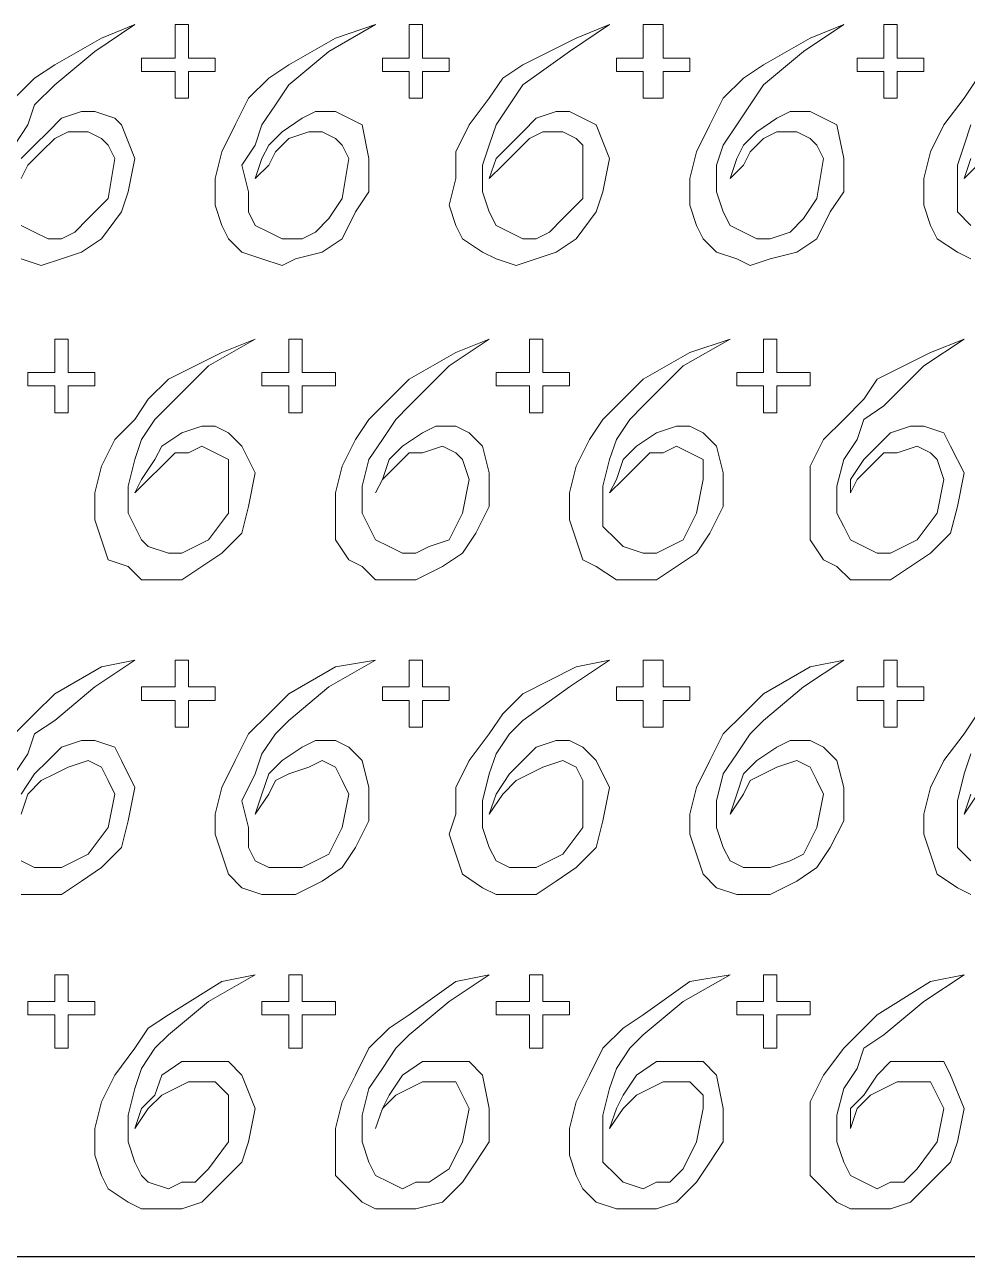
# Model space of a CAD drawing. Extents: x -66030 to 95157, y -13132 to 45879.
# Drawn here: x -4078 to -3528, y 24423 to 25142 of the extents above; entities that cross this region are included whole.
import ezdxf

# ---------------------------------------------------------------- set-up
doc = ezdxf.new("R2010")
doc.units = 0
doc.header["$LTSCALE"] = 100
doc.header["$MEASUREMENT"] = 0
doc.layers.get('0').update_dxf_attribs({"linetype": 'CONTINUOUS'})
doc.layers.add('3', color=11, linetype='CONTINUOUS')

msp = doc.modelspace()

# ---------------------------------------------------------------- linework, layer by layer
at = {"lineweight": 0}
for points in [[(-4084.28, 25071.37), (-4076.47, 25083.09), (-4072.56, 25094.8), (-4060.85, 25106.52), (-4037.41, 25126.05), (-4013.97, 25141.68), (-4033.5, 25133.86), (-4060.85, 25118.24), (-4072.56, 25110.43), (-4084.28, 25098.71)], [(-3521.82, 25110.43), (-3529.63, 25098.71), (-3541.35, 25083.09), (-3549.16, 25067.46), (-3553.07, 25051.84), (-3553.07, 25036.21), (-3549.16, 25024.5), (-3545.26, 25016.68), (-3533.54, 25008.87), (-3525.73, 25004.97)], [(-4080.37, 25004.97), (-4068.66, 25001.06), (-4056.94, 25004.97), (-4045.22, 25008.87), (-4033.5, 25016.68), (-4021.79, 25032.31), (-4017.88, 25044.03), (-4013.97, 25063.56), (-4021.79, 25083.09), (-4025.69, 25086.99), (-4037.41, 25090.9), (-4045.22, 25090.9), (-4056.94, 25086.99), (-4064.75, 25079.18), (-4072.56, 25071.37), (-4080.37, 25063.56)], [(-3525.73, 25024.5), (-3533.54, 25032.31), (-3533.54, 25044.03), (-3533.54, 25059.65), (-3529.63, 25071.37), (-3525.73, 25083.09)], [(-4080.37, 25051.84), (-4076.47, 25059.65), (-4068.66, 25067.46), (-4060.85, 25075.27), (-4053.03, 25079.18), (-4041.32, 25079.18), (-4033.5, 25075.27), (-4029.6, 25071.37), (-4025.69, 25063.56), (-4029.6, 25040.12), (-4041.32, 25028.4), (-4049.13, 25020.59), (-4056.94, 25016.68), (-4064.75, 25016.68), (-4072.56, 25020.59), (-4080.37, 25024.5)], [(-3525.73, 25063.56), (-3529.63, 25051.84), (-3529.63, 25051.84), (-3521.82, 25059.65)], [(-4084.28, 24704.21), (-4076.47, 24715.92), (-4072.56, 24727.64), (-4060.85, 24735.45), (-4037.41, 24754.98), (-4013.97, 24770.61), (-4033.5, 24766.7), (-4060.85, 24751.08), (-4072.56, 24739.36), (-4084.28, 24727.64)], [(-3521.82, 24739.36), (-3529.63, 24727.64), (-3541.35, 24712.02), (-3549.16, 24696.4), (-3553.07, 24680.77), (-3553.07, 24669.05), (-3549.16, 24657.34), (-3545.26, 24645.62), (-3533.54, 24637.81), (-3525.73, 24633.9)], [(-4080.37, 24633.9), (-4068.66, 24633.9), (-4056.94, 24633.9), (-4045.22, 24641.71), (-4033.5, 24649.52), (-4021.79, 24661.24), (-4017.88, 24676.87), (-4013.97, 24696.4), (-4021.79, 24712.02), (-4025.69, 24719.83), (-4037.41, 24723.74), (-4045.22, 24723.74), (-4056.94, 24719.83), (-4064.75, 24712.02), (-4072.56, 24704.21), (-4080.37, 24692.49)], [(-3525.73, 24653.43), (-3533.54, 24661.24), (-3533.54, 24672.96), (-3533.54, 24688.58), (-3529.63, 24704.21), (-3525.73, 24715.92)], [(-4080.37, 24680.77), (-4076.47, 24692.49), (-4068.66, 24700.3), (-4060.85, 24704.21), (-4053.03, 24708.11), (-4041.32, 24712.02), (-4033.5, 24708.11), (-4029.6, 24700.3), (-4025.69, 24692.49), (-4029.6, 24672.96), (-4041.32, 24657.34), (-4049.13, 24653.43), (-4056.94, 24649.52), (-4064.75, 24649.52), (-4072.56, 24649.52), (-4080.37, 24653.43)], [(-3525.73, 24692.49), (-3529.63, 24680.77), (-3529.63, 24680.77), (-3521.82, 24692.49)]]:
    msp.add_lwpolyline(points, dxfattribs=at)
for points in [[(-4010.07, 25122.15), (-4002.26, 25122.15), (-3990.54, 25122.15), (-3990.54, 25133.86), (-3990.54, 25141.68), (-3986.63, 25141.68), (-3982.73, 25141.68), (-3982.73, 25133.86), (-3982.73, 25122.15), (-3974.91, 25122.15), (-3967.1, 25122.15), (-3967.1, 25118.24), (-3967.1, 25114.33), (-3974.91, 25114.33), (-3982.73, 25114.33), (-3982.73, 25106.52), (-3982.73, 25098.71), (-3986.63, 25098.71), (-3990.54, 25098.71), (-3990.54, 25106.52), (-3990.54, 25114.33), (-4002.26, 25114.33), (-4010.07, 25114.33), (-4010.07, 25118.24), (-4010.07, 25122.15)], [(-3943.67, 25051.84), (-3935.85, 25059.65), (-3931.95, 25067.46), (-3924.14, 25075.27), (-3912.42, 25079.18), (-3904.61, 25079.18), (-3896.79, 25075.27), (-3892.89, 25071.37), (-3888.98, 25063.56), (-3892.89, 25040.12), (-3900.7, 25028.4), (-3908.51, 25020.59), (-3916.32, 25016.68), (-3928.04, 25016.68), (-3935.85, 25020.59), (-3943.67, 25024.5), (-3947.57, 25032.31), (-3947.57, 25044.03), (-3951.48, 25059.65), (-3943.67, 25071.37), (-3939.76, 25083.09), (-3931.95, 25094.8), (-3924.14, 25106.52), (-3900.7, 25126.05), (-3873.36, 25141.68), (-3896.79, 25133.86), (-3924.14, 25118.24), (-3935.85, 25110.43), (-3947.57, 25098.71), (-3955.38, 25083.09), (-3963.2, 25067.46), (-3967.1, 25051.84), (-3967.1, 25036.21), (-3963.2, 25024.5), (-3959.29, 25016.68), (-3951.48, 25008.87), (-3939.76, 25004.97), (-3928.04, 25001.06), (-3920.23, 25004.97), (-3904.61, 25008.87), (-3892.89, 25016.68), (-3885.08, 25032.31), (-3877.26, 25044.03), (-3877.26, 25063.56), (-3881.17, 25083.09), (-3888.98, 25086.99), (-3896.79, 25090.9), (-3908.51, 25090.9), (-3916.32, 25086.99), (-3928.04, 25079.18), (-3935.85, 25071.37), (-3939.76, 25063.56), (-3943.67, 25051.84)], [(-3869.45, 25122.15), (-3861.64, 25122.15), (-3853.83, 25122.15), (-3853.83, 25133.86), (-3853.83, 25141.68), (-3849.92, 25141.68), (-3846.02, 25141.68), (-3846.02, 25133.86), (-3846.02, 25122.15), (-3838.2, 25122.15), (-3830.39, 25122.15), (-3830.39, 25118.24), (-3830.39, 25114.33), (-3838.2, 25114.33), (-3846.02, 25114.33), (-3846.02, 25106.52), (-3846.02, 25098.71), (-3849.92, 25098.71), (-3853.83, 25098.71), (-3853.83, 25106.52), (-3853.83, 25114.33), (-3861.64, 25114.33), (-3869.45, 25114.33), (-3869.45, 25118.24), (-3869.45, 25122.15)], [(-3806.96, 25051.84), (-3799.15, 25059.65), (-3791.33, 25067.46), (-3783.52, 25075.27), (-3775.71, 25079.18), (-3763.99, 25079.18), (-3756.18, 25075.27), (-3752.27, 25071.37), (-3752.27, 25063.56), (-3752.27, 25040.12), (-3763.99, 25028.4), (-3771.8, 25020.59), (-3779.62, 25016.68), (-3787.43, 25016.68), (-3795.24, 25020.59), (-3803.05, 25024.5), (-3806.96, 25032.31), (-3810.86, 25044.03), (-3810.86, 25059.65), (-3806.96, 25071.37), (-3803.05, 25083.09), (-3795.24, 25094.8), (-3787.43, 25106.52), (-3760.09, 25126.05), (-3736.65, 25141.68), (-3756.18, 25133.86), (-3787.43, 25118.24), (-3799.15, 25110.43), (-3806.96, 25098.71), (-3818.68, 25083.09), (-3826.49, 25067.46), (-3826.49, 25051.84), (-3830.39, 25036.21), (-3826.49, 25024.5), (-3822.58, 25016.68), (-3810.86, 25008.87), (-3803.05, 25004.97), (-3791.33, 25001.06), (-3779.62, 25004.97), (-3767.9, 25008.87), (-3756.18, 25016.68), (-3744.46, 25032.31), (-3740.56, 25044.03), (-3736.65, 25063.56), (-3744.46, 25083.09), (-3752.27, 25086.99), (-3760.09, 25090.9), (-3767.9, 25090.9), (-3779.62, 25086.99), (-3787.43, 25079.18), (-3795.24, 25071.37), (-3803.05, 25063.56), (-3806.96, 25051.84)], [(-3732.74, 25122.15), (-3724.93, 25122.15), (-3717.12, 25122.15), (-3717.12, 25133.86), (-3717.12, 25141.68), (-3713.21, 25141.68), (-3705.4, 25141.68), (-3705.4, 25133.86), (-3705.4, 25122.15), (-3697.59, 25122.15), (-3689.78, 25122.15), (-3689.78, 25118.24), (-3689.78, 25114.33), (-3697.59, 25114.33), (-3705.4, 25114.33), (-3705.4, 25106.52), (-3705.4, 25098.71), (-3713.21, 25098.71), (-3717.12, 25098.71), (-3717.12, 25106.52), (-3717.12, 25114.33), (-3724.93, 25114.33), (-3732.74, 25114.33), (-3732.74, 25118.24), (-3732.74, 25122.15)], [(-3666.34, 25051.84), (-3658.53, 25059.65), (-3654.62, 25067.46), (-3646.81, 25075.27), (-3639, 25079.18), (-3627.28, 25079.18), (-3619.47, 25075.27), (-3615.56, 25071.37), (-3611.66, 25063.56), (-3615.56, 25040.12), (-3623.38, 25028.4), (-3631.19, 25020.59), (-3642.91, 25016.68), (-3650.72, 25016.68), (-3658.53, 25020.59), (-3666.34, 25024.5), (-3670.25, 25032.31), (-3674.15, 25044.03), (-3674.15, 25059.65), (-3670.25, 25071.37), (-3662.44, 25083.09), (-3654.62, 25094.8), (-3646.81, 25106.52), (-3623.38, 25126.05), (-3599.94, 25141.68), (-3619.47, 25133.86), (-3646.81, 25118.24), (-3658.53, 25110.43), (-3670.25, 25098.71), (-3678.06, 25083.09), (-3685.87, 25067.46), (-3689.78, 25051.84), (-3689.78, 25036.21), (-3685.87, 25024.5), (-3681.97, 25016.68), (-3674.15, 25008.87), (-3662.44, 25004.97), (-3654.62, 25001.06), (-3642.91, 25004.97), (-3627.28, 25008.87), (-3615.56, 25016.68), (-3607.75, 25032.31), (-3599.94, 25044.03), (-3599.94, 25063.56), (-3603.85, 25083.09), (-3611.66, 25086.99), (-3619.47, 25090.9), (-3631.19, 25090.9), (-3639, 25086.99), (-3650.72, 25079.18), (-3658.53, 25071.37), (-3662.44, 25063.56), (-3666.34, 25051.84)], [(-3592.13, 25122.15), (-3584.32, 25122.15), (-3576.51, 25122.15), (-3576.51, 25133.86), (-3576.51, 25141.68), (-3572.6, 25141.68), (-3568.69, 25141.68), (-3568.69, 25133.86), (-3568.69, 25122.15), (-3560.88, 25122.15), (-3553.07, 25122.15), (-3553.07, 25118.24), (-3553.07, 25114.33), (-3560.88, 25114.33), (-3568.69, 25114.33), (-3568.69, 25106.52), (-3568.69, 25098.71), (-3572.6, 25098.71), (-3576.51, 25098.71), (-3576.51, 25106.52), (-3576.51, 25114.33), (-3584.32, 25114.33), (-3592.13, 25114.33), (-3592.13, 25118.24), (-3592.13, 25122.15)], [(-4076.47, 24938.57), (-4068.66, 24938.57), (-4060.85, 24938.57), (-4060.85, 24946.38), (-4060.85, 24958.09), (-4056.94, 24958.09), (-4053.03, 24958.09), (-4053.03, 24946.38), (-4053.03, 24938.57), (-4045.22, 24938.57), (-4037.41, 24938.57), (-4037.41, 24934.66), (-4037.41, 24930.75), (-4045.22, 24930.75), (-4053.03, 24930.75), (-4053.03, 24922.94), (-4053.03, 24915.13), (-4056.94, 24915.13), (-4060.85, 24915.13), (-4060.85, 24922.94), (-4060.85, 24930.75), (-4068.66, 24930.75), (-4076.47, 24930.75), (-4076.47, 24934.66), (-4076.47, 24938.57)], [(-4013.97, 24868.26), (-4006.16, 24876.07), (-3998.35, 24883.88), (-3990.54, 24891.69), (-3982.73, 24891.69), (-3974.91, 24895.6), (-3967.1, 24891.69), (-3959.29, 24887.79), (-3959.29, 24876.07), (-3959.29, 24856.54), (-3971.01, 24840.92), (-3978.82, 24837.01), (-3986.63, 24833.1), (-3994.44, 24833.1), (-4006.16, 24837.01), (-4010.07, 24840.92), (-4013.97, 24848.73), (-4017.88, 24856.54), (-4017.88, 24872.16), (-4013.97, 24887.79), (-4010.07, 24899.51), (-4002.26, 24911.22), (-3994.44, 24919.04), (-3971.01, 24942.47), (-3943.67, 24958.09), (-3963.2, 24950.28), (-3994.44, 24934.66), (-4006.16, 24922.94), (-4013.97, 24911.22), (-4025.69, 24899.51), (-4033.5, 24883.88), (-4037.41, 24868.26), (-4037.41, 24852.63), (-4033.5, 24840.92), (-4029.6, 24829.2), (-4017.88, 24825.29), (-4010.07, 24817.48), (-3998.35, 24817.48), (-3986.63, 24817.48), (-3974.91, 24825.29), (-3963.2, 24833.1), (-3951.48, 24844.82), (-3947.57, 24860.45), (-3943.67, 24879.98), (-3951.48, 24895.6), (-3959.29, 24903.41), (-3967.1, 24907.32), (-3974.91, 24907.32), (-3986.63, 24903.41), (-3998.35, 24895.6), (-4002.26, 24887.79), (-4010.07, 24876.07), (-4013.97, 24868.26)], [(-3939.76, 24938.57), (-3931.95, 24938.57), (-3924.14, 24938.57), (-3924.14, 24946.38), (-3924.14, 24958.09), (-3920.23, 24958.09), (-3916.32, 24958.09), (-3916.32, 24946.38), (-3916.32, 24938.57), (-3904.61, 24938.57), (-3896.79, 24938.57), (-3896.79, 24934.66), (-3896.79, 24930.75), (-3904.61, 24930.75), (-3916.32, 24930.75), (-3916.32, 24922.94), (-3916.32, 24915.13), (-3920.23, 24915.13), (-3924.14, 24915.13), (-3924.14, 24922.94), (-3924.14, 24930.75), (-3931.95, 24930.75), (-3939.76, 24930.75), (-3939.76, 24934.66), (-3939.76, 24938.57)], [(-3873.36, 24868.26), (-3869.45, 24876.07), (-3861.64, 24883.88), (-3853.83, 24891.69), (-3846.02, 24891.69), (-3834.3, 24895.6), (-3826.49, 24891.69), (-3822.58, 24887.79), (-3818.68, 24876.07), (-3822.58, 24856.54), (-3830.39, 24840.92), (-3842.11, 24837.01), (-3849.92, 24833.1), (-3857.73, 24833.1), (-3865.55, 24837.01), (-3873.36, 24840.92), (-3877.26, 24848.73), (-3881.17, 24856.54), (-3881.17, 24872.16), (-3877.26, 24887.79), (-3869.45, 24899.51), (-3861.64, 24911.22), (-3853.83, 24919.04), (-3830.39, 24942.47), (-3806.96, 24958.09), (-3826.49, 24950.28), (-3853.83, 24934.66), (-3865.55, 24922.94), (-3877.26, 24911.22), (-3885.08, 24899.51), (-3892.89, 24883.88), (-3896.79, 24868.26), (-3896.79, 24852.63), (-3896.79, 24840.92), (-3888.98, 24829.2), (-3881.17, 24825.29), (-3873.36, 24817.48), (-3861.64, 24817.48), (-3849.92, 24817.48), (-3834.3, 24825.29), (-3822.58, 24833.1), (-3814.77, 24844.82), (-3806.96, 24860.45), (-3806.96, 24879.98), (-3810.86, 24895.6), (-3818.68, 24903.41), (-3826.49, 24907.32), (-3838.2, 24907.32), (-3846.02, 24903.41), (-3857.73, 24895.6), (-3865.55, 24887.79), (-3869.45, 24876.07), (-3873.36, 24868.26)], [(-3803.05, 24938.57), (-3791.33, 24938.57), (-3783.52, 24938.57), (-3783.52, 24946.38), (-3783.52, 24958.09), (-3779.62, 24958.09), (-3775.71, 24958.09), (-3775.71, 24946.38), (-3775.71, 24938.57), (-3767.9, 24938.57), (-3760.09, 24938.57), (-3760.09, 24934.66), (-3760.09, 24930.75), (-3767.9, 24930.75), (-3775.71, 24930.75), (-3775.71, 24922.94), (-3775.71, 24915.13), (-3779.62, 24915.13), (-3783.52, 24915.13), (-3783.52, 24922.94), (-3783.52, 24930.75), (-3791.33, 24930.75), (-3803.05, 24930.75), (-3803.05, 24934.66), (-3803.05, 24938.57)], [(-3736.65, 24868.26), (-3728.84, 24876.07), (-3721.03, 24883.88), (-3713.21, 24891.69), (-3705.4, 24891.69), (-3697.59, 24895.6), (-3689.78, 24891.69), (-3681.97, 24887.79), (-3681.97, 24876.07), (-3685.87, 24856.54), (-3693.68, 24840.92), (-3701.5, 24837.01), (-3709.31, 24833.1), (-3717.12, 24833.1), (-3728.84, 24837.01), (-3732.74, 24840.92), (-3740.56, 24848.73), (-3740.56, 24856.54), (-3740.56, 24872.16), (-3736.65, 24887.79), (-3732.74, 24899.51), (-3724.93, 24911.22), (-3717.12, 24919.04), (-3693.68, 24942.47), (-3666.34, 24958.09), (-3689.78, 24950.28), (-3717.12, 24934.66), (-3728.84, 24922.94), (-3740.56, 24911.22), (-3748.37, 24899.51), (-3756.18, 24883.88), (-3760.09, 24868.26), (-3760.09, 24852.63), (-3756.18, 24840.92), (-3752.27, 24829.2), (-3744.46, 24825.29), (-3732.74, 24817.48), (-3721.03, 24817.48), (-3709.31, 24817.48), (-3697.59, 24825.29), (-3685.87, 24833.1), (-3678.06, 24844.82), (-3670.25, 24860.45), (-3670.25, 24879.98), (-3674.15, 24895.6), (-3681.97, 24903.41), (-3689.78, 24907.32), (-3697.59, 24907.32), (-3709.31, 24903.41), (-3721.03, 24895.6), (-3728.84, 24887.79), (-3732.74, 24876.07), (-3736.65, 24868.26)], [(-3662.44, 24938.57), (-3654.62, 24938.57), (-3646.81, 24938.57), (-3646.81, 24946.38), (-3646.81, 24958.09), (-3642.91, 24958.09), (-3639, 24958.09), (-3639, 24946.38), (-3639, 24938.57), (-3631.19, 24938.57), (-3619.47, 24938.57), (-3619.47, 24934.66), (-3619.47, 24930.75), (-3631.19, 24930.75), (-3639, 24930.75), (-3639, 24922.94), (-3639, 24915.13), (-3642.91, 24915.13), (-3646.81, 24915.13), (-3646.81, 24922.94), (-3646.81, 24930.75), (-3654.62, 24930.75), (-3662.44, 24930.75), (-3662.44, 24934.66), (-3662.44, 24938.57)], [(-3596.03, 24868.26), (-3592.13, 24876.07), (-3584.32, 24883.88), (-3576.51, 24891.69), (-3568.69, 24891.69), (-3556.98, 24895.6), (-3549.16, 24891.69), (-3545.26, 24887.79), (-3541.35, 24876.07), (-3545.26, 24856.54), (-3556.98, 24840.92), (-3564.79, 24837.01), (-3572.6, 24833.1), (-3580.41, 24833.1), (-3588.22, 24837.01), (-3596.03, 24840.92), (-3599.94, 24848.73), (-3603.85, 24856.54), (-3603.85, 24872.16), (-3599.94, 24887.79), (-3592.13, 24899.51), (-3588.22, 24911.22), (-3576.51, 24919.04), (-3553.07, 24942.47), (-3529.63, 24958.09), (-3549.16, 24950.28), (-3580.41, 24934.66), (-3588.22, 24922.94), (-3599.94, 24911.22), (-3611.66, 24899.51), (-3619.47, 24883.88), (-3619.47, 24868.26), (-3619.47, 24852.63), (-3619.47, 24840.92), (-3611.66, 24829.2), (-3603.85, 24825.29), (-3596.03, 24817.48), (-3584.32, 24817.48), (-3572.6, 24817.48), (-3560.88, 24825.29), (-3549.16, 24833.1), (-3537.45, 24844.82), (-3533.54, 24860.45), (-3529.63, 24879.98), (-3537.45, 24895.6), (-3541.35, 24903.41), (-3553.07, 24907.32), (-3560.88, 24907.32), (-3572.6, 24903.41), (-3580.41, 24895.6), (-3588.22, 24887.79), (-3596.03, 24876.07), (-3596.03, 24868.26)], [(-4010.07, 24754.98), (-4002.26, 24754.98), (-3990.54, 24754.98), (-3990.54, 24762.8), (-3990.54, 24770.61), (-3986.63, 24770.61), (-3982.73, 24770.61), (-3982.73, 24762.8), (-3982.73, 24754.98), (-3974.91, 24754.98), (-3967.1, 24754.98), (-3967.1, 24751.08), (-3967.1, 24747.17), (-3974.91, 24747.17), (-3982.73, 24747.17), (-3982.73, 24739.36), (-3982.73, 24731.55), (-3986.63, 24731.55), (-3990.54, 24731.55), (-3990.54, 24739.36), (-3990.54, 24747.17), (-4002.26, 24747.17), (-4010.07, 24747.17), (-4010.07, 24751.08), (-4010.07, 24754.98)], [(-3943.67, 24680.77), (-3935.85, 24692.49), (-3931.95, 24700.3), (-3924.14, 24704.21), (-3912.42, 24708.11), (-3904.61, 24712.02), (-3896.79, 24708.11), (-3892.89, 24700.3), (-3888.98, 24692.49), (-3892.89, 24672.96), (-3900.7, 24657.34), (-3908.51, 24653.43), (-3916.32, 24649.52), (-3928.04, 24649.52), (-3935.85, 24649.52), (-3943.67, 24653.43), (-3947.57, 24661.24), (-3947.57, 24672.96), (-3951.48, 24688.58), (-3943.67, 24704.21), (-3939.76, 24715.92), (-3931.95, 24727.64), (-3924.14, 24735.45), (-3900.7, 24754.98), (-3873.36, 24770.61), (-3896.79, 24766.7), (-3924.14, 24751.08), (-3935.85, 24739.36), (-3947.57, 24727.64), (-3955.38, 24712.02), (-3963.2, 24696.4), (-3967.1, 24680.77), (-3967.1, 24669.05), (-3963.2, 24657.34), (-3959.29, 24645.62), (-3951.48, 24637.81), (-3939.76, 24633.9), (-3928.04, 24633.9), (-3920.23, 24633.9), (-3904.61, 24641.71), (-3892.89, 24649.52), (-3885.08, 24661.24), (-3877.26, 24676.87), (-3877.26, 24696.4), (-3881.17, 24712.02), (-3888.98, 24719.83), (-3896.79, 24723.74), (-3908.51, 24723.74), (-3916.32, 24719.83), (-3928.04, 24712.02), (-3935.85, 24704.21), (-3939.76, 24692.49), (-3943.67, 24680.77)], [(-3869.45, 24754.98), (-3861.64, 24754.98), (-3853.83, 24754.98), (-3853.83, 24762.8), (-3853.83, 24770.61), (-3849.92, 24770.61), (-3846.02, 24770.61), (-3846.02, 24762.8), (-3846.02, 24754.98), (-3838.2, 24754.98), (-3830.39, 24754.98), (-3830.39, 24751.08), (-3830.39, 24747.17), (-3838.2, 24747.17), (-3846.02, 24747.17), (-3846.02, 24739.36), (-3846.02, 24731.55), (-3849.92, 24731.55), (-3853.83, 24731.55), (-3853.83, 24739.36), (-3853.83, 24747.17), (-3861.64, 24747.17), (-3869.45, 24747.17), (-3869.45, 24751.08), (-3869.45, 24754.98)], [(-3806.96, 24680.77), (-3799.15, 24692.49), (-3791.33, 24700.3), (-3783.52, 24704.21), (-3775.71, 24708.11), (-3763.99, 24712.02), (-3756.18, 24708.11), (-3752.27, 24700.3), (-3752.27, 24692.49), (-3752.27, 24672.96), (-3763.99, 24657.34), (-3771.8, 24653.43), (-3779.62, 24649.52), (-3787.43, 24649.52), (-3795.24, 24649.52), (-3803.05, 24653.43), (-3806.96, 24661.24), (-3810.86, 24672.96), (-3810.86, 24688.58), (-3806.96, 24704.21), (-3803.05, 24715.92), (-3795.24, 24727.64), (-3787.43, 24735.45), (-3760.09, 24754.98), (-3736.65, 24770.61), (-3756.18, 24766.7), (-3787.43, 24751.08), (-3799.15, 24739.36), (-3806.96, 24727.64), (-3818.68, 24712.02), (-3826.49, 24696.4), (-3826.49, 24680.77), (-3830.39, 24669.05), (-3826.49, 24657.34), (-3822.58, 24645.62), (-3810.86, 24637.81), (-3803.05, 24633.9), (-3791.33, 24633.9), (-3779.62, 24633.9), (-3767.9, 24641.71), (-3756.18, 24649.52), (-3744.46, 24661.24), (-3740.56, 24676.87), (-3736.65, 24696.4), (-3744.46, 24712.02), (-3752.27, 24719.83), (-3760.09, 24723.74), (-3767.9, 24723.74), (-3779.62, 24719.83), (-3787.43, 24712.02), (-3795.24, 24704.21), (-3803.05, 24692.49), (-3806.96, 24680.77)], [(-3732.74, 24754.98), (-3724.93, 24754.98), (-3717.12, 24754.98), (-3717.12, 24762.8), (-3717.12, 24770.61), (-3713.21, 24770.61), (-3705.4, 24770.61), (-3705.4, 24762.8), (-3705.4, 24754.98), (-3697.59, 24754.98), (-3689.78, 24754.98), (-3689.78, 24751.08), (-3689.78, 24747.17), (-3697.59, 24747.17), (-3705.4, 24747.17), (-3705.4, 24739.36), (-3705.4, 24731.55), (-3713.21, 24731.55), (-3717.12, 24731.55), (-3717.12, 24739.36), (-3717.12, 24747.17), (-3724.93, 24747.17), (-3732.74, 24747.17), (-3732.74, 24751.08), (-3732.74, 24754.98)], [(-3666.34, 24680.77), (-3658.53, 24692.49), (-3654.62, 24700.3), (-3646.81, 24704.21), (-3639, 24708.11), (-3627.28, 24712.02), (-3619.47, 24708.11), (-3615.56, 24700.3), (-3611.66, 24692.49), (-3615.56, 24672.96), (-3623.38, 24657.34), (-3631.19, 24653.43), (-3642.91, 24649.52), (-3650.72, 24649.52), (-3658.53, 24649.52), (-3666.34, 24653.43), (-3670.25, 24661.24), (-3674.15, 24672.96), (-3674.15, 24688.58), (-3670.25, 24704.21), (-3662.44, 24715.92), (-3654.62, 24727.64), (-3646.81, 24735.45), (-3623.38, 24754.98), (-3599.94, 24770.61), (-3619.47, 24766.7), (-3646.81, 24751.08), (-3658.53, 24739.36), (-3670.25, 24727.64), (-3678.06, 24712.02), (-3685.87, 24696.4), (-3689.78, 24680.77), (-3689.78, 24669.05), (-3685.87, 24657.34), (-3681.97, 24645.62), (-3674.15, 24637.81), (-3662.44, 24633.9), (-3654.62, 24633.9), (-3642.91, 24633.9), (-3627.28, 24641.71), (-3615.56, 24649.52), (-3607.75, 24661.24), (-3599.94, 24676.87), (-3599.94, 24696.4), (-3603.85, 24712.02), (-3611.66, 24719.83), (-3619.47, 24723.74), (-3631.19, 24723.74), (-3639, 24719.83), (-3650.72, 24712.02), (-3658.53, 24704.21), (-3662.44, 24692.49), (-3666.34, 24680.77)], [(-3592.13, 24754.98), (-3584.32, 24754.98), (-3576.51, 24754.98), (-3576.51, 24762.8), (-3576.51, 24770.61), (-3572.6, 24770.61), (-3568.69, 24770.61), (-3568.69, 24762.8), (-3568.69, 24754.98), (-3560.88, 24754.98), (-3553.07, 24754.98), (-3553.07, 24751.08), (-3553.07, 24747.17), (-3560.88, 24747.17), (-3568.69, 24747.17), (-3568.69, 24739.36), (-3568.69, 24731.55), (-3572.6, 24731.55), (-3576.51, 24731.55), (-3576.51, 24739.36), (-3576.51, 24747.17), (-3584.32, 24747.17), (-3592.13, 24747.17), (-3592.13, 24751.08), (-3592.13, 24754.98)], [(-4076.47, 24571.4), (-4068.66, 24571.4), (-4060.85, 24571.4), (-4060.85, 24579.22), (-4060.85, 24587.03), (-4056.94, 24587.03), (-4053.03, 24587.03), (-4053.03, 24579.22), (-4053.03, 24571.4), (-4045.22, 24571.4), (-4037.41, 24571.4), (-4037.41, 24567.5), (-4037.41, 24563.59), (-4045.22, 24563.59), (-4053.03, 24563.59), (-4053.03, 24551.87), (-4053.03, 24544.06), (-4056.94, 24544.06), (-4060.85, 24544.06), (-4060.85, 24551.87), (-4060.85, 24563.59), (-4068.66, 24563.59), (-4076.47, 24563.59), (-4076.47, 24567.5), (-4076.47, 24571.4)], [(-4013.97, 24497.19), (-4006.16, 24508.91), (-3998.35, 24516.72), (-3990.54, 24520.63), (-3982.73, 24524.53), (-3974.91, 24524.53), (-3967.1, 24524.53), (-3959.29, 24516.72), (-3959.29, 24508.91), (-3959.29, 24489.38), (-3971.01, 24473.75), (-3978.82, 24465.94), (-3986.63, 24465.94), (-3994.44, 24462.04), (-4006.16, 24465.94), (-4010.07, 24469.85), (-4013.97, 24477.66), (-4017.88, 24489.38), (-4017.88, 24505), (-4013.97, 24520.63), (-4010.07, 24532.34), (-4002.26, 24544.06), (-3994.44, 24551.87), (-3971.01, 24571.4), (-3943.67, 24587.03), (-3963.2, 24583.12), (-3994.44, 24563.59), (-4006.16, 24555.78), (-4013.97, 24544.06), (-4025.69, 24528.44), (-4033.5, 24512.81), (-4037.41, 24497.19), (-4037.41, 24481.57), (-4033.5, 24469.85), (-4029.6, 24462.04), (-4017.88, 24454.23), (-4010.07, 24450.32), (-3998.35, 24450.32), (-3986.63, 24450.32), (-3974.91, 24454.23), (-3963.2, 24465.94), (-3951.48, 24477.66), (-3947.57, 24489.38), (-3943.67, 24508.91), (-3951.48, 24528.44), (-3959.29, 24536.25), (-3967.1, 24536.25), (-3974.91, 24536.25), (-3986.63, 24536.25), (-3998.35, 24528.44), (-4002.26, 24516.72), (-4010.07, 24508.91), (-4013.97, 24497.19)], [(-3939.76, 24571.4), (-3931.95, 24571.4), (-3924.14, 24571.4), (-3924.14, 24579.22), (-3924.14, 24587.03), (-3920.23, 24587.03), (-3916.32, 24587.03), (-3916.32, 24579.22), (-3916.32, 24571.4), (-3904.61, 24571.4), (-3896.79, 24571.4), (-3896.79, 24567.5), (-3896.79, 24563.59), (-3904.61, 24563.59), (-3916.32, 24563.59), (-3916.32, 24551.87), (-3916.32, 24544.06), (-3920.23, 24544.06), (-3924.14, 24544.06), (-3924.14, 24551.87), (-3924.14, 24563.59), (-3931.95, 24563.59), (-3939.76, 24563.59), (-3939.76, 24567.5), (-3939.76, 24571.4)], [(-3873.36, 24497.19), (-3869.45, 24508.91), (-3861.64, 24516.72), (-3853.83, 24520.63), (-3846.02, 24524.53), (-3834.3, 24524.53), (-3826.49, 24524.53), (-3822.58, 24516.72), (-3818.68, 24508.91), (-3822.58, 24489.38), (-3830.39, 24473.75), (-3842.11, 24465.94), (-3849.92, 24465.94), (-3857.73, 24462.04), (-3865.55, 24465.94), (-3873.36, 24469.85), (-3877.26, 24477.66), (-3881.17, 24489.38), (-3881.17, 24505), (-3877.26, 24520.63), (-3869.45, 24532.34), (-3861.64, 24544.06), (-3853.83, 24551.87), (-3830.39, 24571.4), (-3806.96, 24587.03), (-3826.49, 24583.12), (-3853.83, 24563.59), (-3865.55, 24555.78), (-3877.26, 24544.06), (-3885.08, 24528.44), (-3892.89, 24512.81), (-3896.79, 24497.19), (-3896.79, 24481.57), (-3896.79, 24469.85), (-3888.98, 24462.04), (-3881.17, 24454.23), (-3873.36, 24450.32), (-3861.64, 24450.32), (-3849.92, 24450.32), (-3834.3, 24454.23), (-3822.58, 24465.94), (-3814.77, 24477.66), (-3806.96, 24489.38), (-3806.96, 24508.91), (-3810.86, 24528.44), (-3818.68, 24536.25), (-3826.49, 24536.25), (-3838.2, 24536.25), (-3846.02, 24536.25), (-3857.73, 24528.44), (-3865.55, 24516.72), (-3869.45, 24508.91), (-3873.36, 24497.19)], [(-3803.05, 24571.4), (-3791.33, 24571.4), (-3783.52, 24571.4), (-3783.52, 24579.22), (-3783.52, 24587.03), (-3779.62, 24587.03), (-3775.71, 24587.03), (-3775.71, 24579.22), (-3775.71, 24571.4), (-3767.9, 24571.4), (-3760.09, 24571.4), (-3760.09, 24567.5), (-3760.09, 24563.59), (-3767.9, 24563.59), (-3775.71, 24563.59), (-3775.71, 24551.87), (-3775.71, 24544.06), (-3779.62, 24544.06), (-3783.52, 24544.06), (-3783.52, 24551.87), (-3783.52, 24563.59), (-3791.33, 24563.59), (-3803.05, 24563.59), (-3803.05, 24567.5), (-3803.05, 24571.4)], [(-3736.65, 24497.19), (-3728.84, 24508.91), (-3721.03, 24516.72), (-3713.21, 24520.63), (-3705.4, 24524.53), (-3697.59, 24524.53), (-3689.78, 24524.53), (-3681.97, 24516.72), (-3681.97, 24508.91), (-3685.87, 24489.38), (-3693.68, 24473.75), (-3701.5, 24465.94), (-3709.31, 24465.94), (-3717.12, 24462.04), (-3728.84, 24465.94), (-3732.74, 24469.85), (-3740.56, 24477.66), (-3740.56, 24489.38), (-3740.56, 24505), (-3736.65, 24520.63), (-3732.74, 24532.34), (-3724.93, 24544.06), (-3717.12, 24551.87), (-3693.68, 24571.4), (-3666.34, 24587.03), (-3689.78, 24583.12), (-3717.12, 24563.59), (-3728.84, 24555.78), (-3740.56, 24544.06), (-3748.37, 24528.44), (-3756.18, 24512.81), (-3760.09, 24497.19), (-3760.09, 24481.57), (-3756.18, 24469.85), (-3752.27, 24462.04), (-3744.46, 24454.23), (-3732.74, 24450.32), (-3721.03, 24450.32), (-3709.31, 24450.32), (-3697.59, 24454.23), (-3685.87, 24465.94), (-3678.06, 24477.66), (-3670.25, 24489.38), (-3670.25, 24508.91), (-3674.15, 24528.44), (-3681.97, 24536.25), (-3689.78, 24536.25), (-3697.59, 24536.25), (-3709.31, 24536.25), (-3721.03, 24528.44), (-3728.84, 24516.72), (-3732.74, 24508.91), (-3736.65, 24497.19)], [(-3662.44, 24571.4), (-3654.62, 24571.4), (-3646.81, 24571.4), (-3646.81, 24579.22), (-3646.81, 24587.03), (-3642.91, 24587.03), (-3639, 24587.03), (-3639, 24579.22), (-3639, 24571.4), (-3631.19, 24571.4), (-3619.47, 24571.4), (-3619.47, 24567.5), (-3619.47, 24563.59), (-3631.19, 24563.59), (-3639, 24563.59), (-3639, 24551.87), (-3639, 24544.06), (-3642.91, 24544.06), (-3646.81, 24544.06), (-3646.81, 24551.87), (-3646.81, 24563.59), (-3654.62, 24563.59), (-3662.44, 24563.59), (-3662.44, 24567.5), (-3662.44, 24571.4)], [(-3596.03, 24497.19), (-3592.13, 24508.91), (-3584.32, 24516.72), (-3576.51, 24520.63), (-3568.69, 24524.53), (-3556.98, 24524.53), (-3549.16, 24524.53), (-3545.26, 24516.72), (-3541.35, 24508.91), (-3545.26, 24489.38), (-3556.98, 24473.75), (-3564.79, 24465.94), (-3572.6, 24465.94), (-3580.41, 24462.04), (-3588.22, 24465.94), (-3596.03, 24469.85), (-3599.94, 24477.66), (-3603.85, 24489.38), (-3603.85, 24505), (-3599.94, 24520.63), (-3592.13, 24532.34), (-3588.22, 24544.06), (-3576.51, 24551.87), (-3553.07, 24571.4), (-3529.63, 24587.03), (-3549.16, 24583.12), (-3580.41, 24563.59), (-3588.22, 24555.78), (-3599.94, 24544.06), (-3611.66, 24528.44), (-3619.47, 24512.81), (-3619.47, 24497.19), (-3619.47, 24481.57), (-3619.47, 24469.85), (-3611.66, 24462.04), (-3603.85, 24454.23), (-3596.03, 24450.32), (-3584.32, 24450.32), (-3572.6, 24450.32), (-3560.88, 24454.23), (-3549.16, 24465.94), (-3537.45, 24477.66), (-3533.54, 24489.38), (-3529.63, 24508.91), (-3537.45, 24528.44), (-3541.35, 24536.25), (-3553.07, 24536.25), (-3560.88, 24536.25), (-3572.6, 24536.25), (-3580.41, 24528.44), (-3588.22, 24516.72), (-3596.03, 24508.91), (-3596.03, 24497.19)]]:
    msp.add_lwpolyline(points, close=True, dxfattribs=at)
at = {"layer": '3'}
msp.add_line((-66009.4, 24422.57), (95156.93, 24422.57), dxfattribs=at)

doc.saveas('drawing.dxf')
